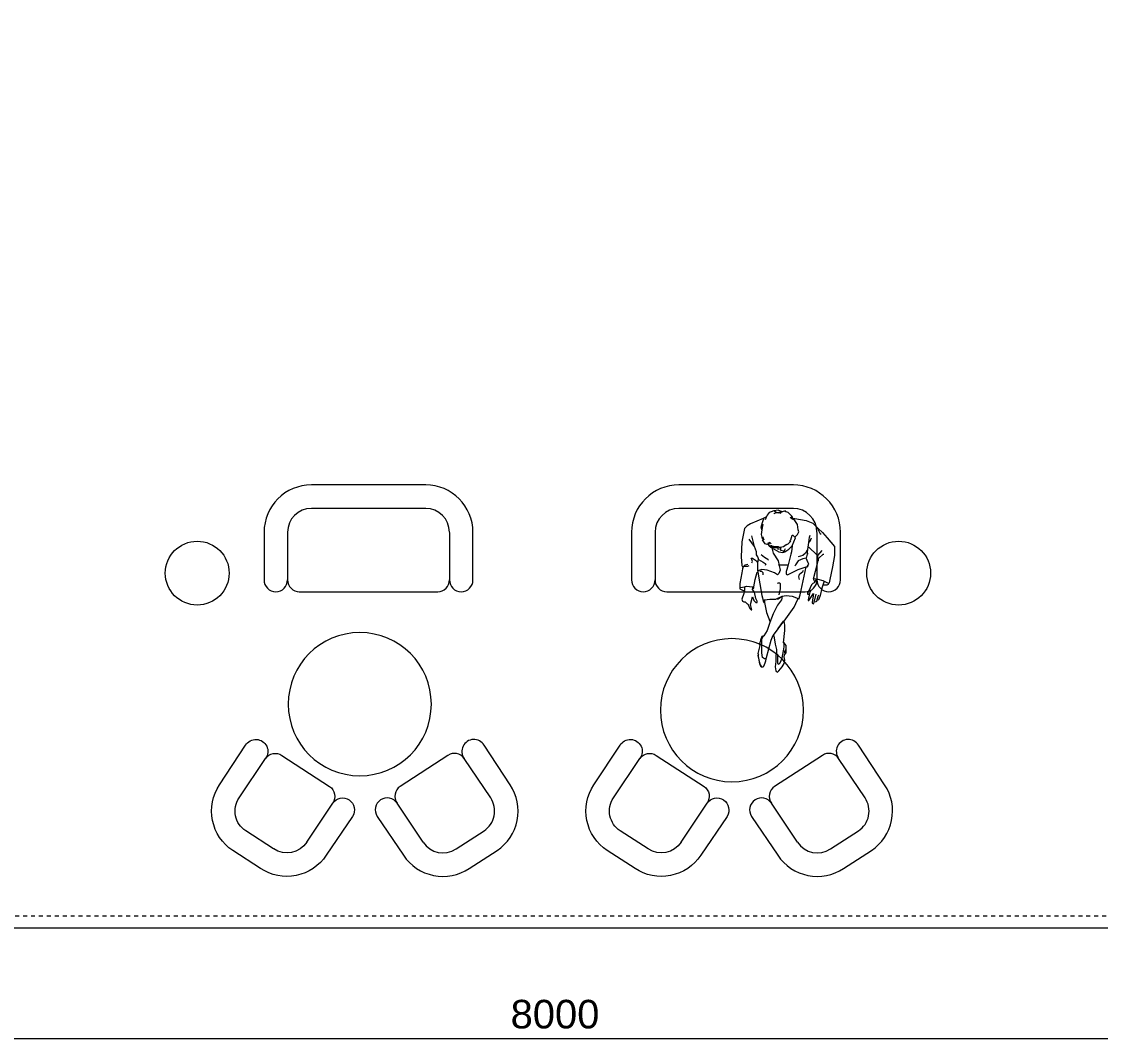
# Model space of a CAD drawing. Header units: feet. Extents: x 24 to 2788, y 15 to 613.
# Drawn here: x 361.3 to 429.2, y 225.2 to 289.3 of the extents above; entities that cross this region are included whole.
import ezdxf

# ---------------------------------------------------------------- set-up
doc = ezdxf.new("R2010")
doc.units = ezdxf.units.FT
doc.header["$MEASUREMENT"] = 0
doc.linetypes.add('DASHED', pattern=[0.5, 0.25, -0.25])
doc.layers.get('0').update_dxf_attribs({"color": 255, "lineweight": 0})
for name, color, linetype, lineweight in [('Dimmension', 250, 'Continuous', 0), ('Furnatures', 30, 'Continuous', 15), ('Object', 5, 'Continuous', 0)]:
    doc.layers.add(name, color=color, linetype=linetype, lineweight=lineweight)
doc.layers.add('Grid', color=1, linetype='Continuous')
doc.styles.add('PDF Arial', font='arial.ttf')

# ---------------------------------------------------------------- blocks, each defined once
blk = doc.blocks.new('Love Seat')
at = {"layer": 'Furnatures', "lineweight": 0}
for points in [[(0.3599, 0), (-0.3599, 0)], [(0.3599, -0.1482), (-0.3599, -0.1482)], [(-0.6604, -0.3006), (-0.6604, -0.6012)], [(-0.5123, -0.3006), (-0.5123, -0.6012)], [(0.508, -0.3006), (0.508, -0.6012)]]:
    blk.add_lwpolyline(points, dxfattribs=at)
blk.add_lwpolyline([(-0.6604, -0.599, 0.999952), (-0.5123, -0.599, 0.414214), (-0.4382, -0.6731), (0.4339, -0.6731, 0.414186), (0.508, -0.599, 0.999952), (0.6562, -0.5991), (0.6562, -0.2985)], format="xyb", dxfattribs=at)
for centre, radius, start, end in [((-0.362, -0.2985), 0.2985, 89.95057, 179.95055), ((0.3577, -0.2985), 0.2985, 359.95057, 89.95055), ((-0.362, -0.2985), 0.1503, 89.95058, 179.95055), ((0.3577, -0.2985), 0.1503, 359.95058, 89.95055)]:
    blk.add_arc(centre, radius, start, end, dxfattribs=at)
blk = doc.blocks.new('Sofa')
at = {"layer": 'Furnatures', "lineweight": 0}
for points in [[(-0.1621, -0.6732), (0.1973, -0.6679, 0.416177), (0.2702, -0.5883, 0.990454), (0.4205, -0.5852), (0.4105, -0.2897, 0.414214), (0.1046, 0.0011), (-0.1046, -0.0011)], [(-0.1045, -0.0011, 0.414214), (-0.3953, -0.3071), (-0.3884, -0.6056, 1.048441), (-0.2381, -0.6025, 0.401953), (-0.1616, -0.6731)], [(0.1083, -0.147), (-0.1008, -0.1492, 0.414214), (-0.2472, -0.3033), (-0.2381, -0.6025)]]:
    blk.add_lwpolyline(points, format="xyb", dxfattribs=at)
blk.add_lwpolyline([(0.2624, -0.2933), (0.2702, -0.5883)], dxfattribs=at)
blk.add_arc((0.1122, -0.2973), 0.1503, 1.4551, 91.45508, dxfattribs=at)
blk = doc.blocks.new('Person 2')
at = {"layer": 'Object', "color": 252, "lineweight": 0, "true_color": 0x939598}
for points in [[(0.0931, 0.0699), (0.0889, 0.0826), (0.0847, 0.0868), (0.0635, 0.108), (0.0508, 0.1122), (0.0466, 0.1122), (0.0466, 0.1165), (0.0254, 0.1122), (0, 0.1207), (-0.0254, 0.1165), (-0.0423, 0.1122), (-0.055, 0.108), (-0.0677, 0.0911), (-0.072, 0.0826), (-0.0762, 0.0784), (-0.0931, 0.0699), (-0.1736, 0.036), (-0.1947, 0.0233), (-0.2117, 0.0064), (-0.2159, -0.0148), (-0.2286, -0.0783), (-0.2328, -0.1714), (-0.2286, -0.2264), (-0.2244, -0.2349), (-0.2201, -0.2349), (-0.2244, -0.2476), (-0.2286, -0.273), (-0.2413, -0.3408), (-0.2413, -0.3746), (-0.2244, -0.3831), (-0.2117, -0.3873), (-0.2159, -0.4043), (-0.2286, -0.4381), (-0.2244, -0.4508), (-0.2159, -0.4551), (-0.2074, -0.4551), (-0.1947, -0.4678), (-0.1905, -0.4678), (-0.1778, -0.4974), (-0.1693, -0.5059), (-0.1651, -0.5059), (-0.1736, -0.472), (-0.1609, -0.4254), (-0.1524, -0.4466), (-0.1397, -0.4593), (-0.1312, -0.4593), (-0.1312, -0.4508), (-0.1397, -0.4339), (-0.1482, -0.3958), (-0.1609, -0.3789), (-0.1609, -0.3746), (-0.1524, -0.3704), (-0.1524, -0.3619), (-0.1439, -0.3153), (-0.1312, -0.2688), (-0.127, -0.2688), (-0.1016, -0.417), (-0.0974, -0.4297), (-0.0931, -0.4508), (-0.0889, -0.4593), (-0.0847, -0.4593), (-0.072, -0.5228), (-0.0508, -0.5778), (-0.0508, -0.5863), (-0.0677, -0.6371), (-0.0889, -0.671), (-0.1016, -0.6752), (-0.1101, -0.6964), (-0.1143, -0.7133), (-0.1185, -0.7175), (-0.1185, -0.7218), (-0.1143, -0.7302), (-0.127, -0.781), (-0.1228, -0.7853), (-0.127, -0.7937), (-0.1143, -0.8488), (-0.1101, -0.8615), (-0.1058, -0.8657), (-0.0931, -0.8657), (-0.0889, -0.8615), (-0.0804, -0.8403), (-0.0762, -0.8276), (-0.072, -0.8064), (-0.0423, -0.6964), (-0.0296, -0.6667), (-0.0254, -0.671), (-0.0169, -0.7218), (-0.0085, -0.7556), (-0.0085, -0.7853), (-0.0127, -0.7895), (-0.0127, -0.8318), (-0.0169, -0.8657), (-0.0127, -0.8911), (-0.0042, -0.8996), (0, -0.8954), (0.0042, -0.8911), (0.0254, -0.8657), (0.0381, -0.8445), (0.0423, -0.8234), (0.0381, -0.8022), (0.0423, -0.781), (0.0466, -0.7853), (0.0508, -0.7726), (0.0508, -0.7302), (0.0381, -0.7133), (0.0339, -0.7133), (0.0423, -0.6371), (0.0423, -0.6032), (0.0381, -0.5778), (0.0804, -0.5186), (0.1016, -0.4889), (0.1228, -0.4424), (0.127, -0.4339), (0.1312, -0.4381), (0.1397, -0.4127), (0.1524, -0.3535), (0.1778, -0.2349), (0.1863, -0.2349), (0.1863, -0.2307), (0.1947, -0.218), (0.1905, -0.2095), (0.1778, -0.1799), (0.182, -0.1714), (0.1863, -0.1545), (0.1905, -0.1502)], [(-0.0931, 0.0318), (-0.0974, 0.0233), (-0.1016, -0.0021), (-0.1058, 0.0149), (-0.0974, 0.0445), (-0.0889, 0.0699)], [(-0.0762, 0.0741), (-0.072, 0.0826), (-0.0804, 0.0614)], [(-0.0085, 0.108), (-0.0254, 0.0995)], [(-0.0254, 0.0995), (-0.0254, 0.0995)], [(-0.0212, 0.1165), (-0.0085, 0.108), (-0.0042, 0.108), (0.0042, 0.108), (0, 0.1038)], [(0.0085, 0.108), (0.0042, 0.108), (0.0169, 0.1038), (0.0127, 0.1122), (0.0254, 0.1122)], [(0.0762, 0.0784), (0.0931, 0.0657)], [(0.0847, 0.0868), (0.0847, 0.0784)], [(0.0889, -0.1037), (0.1101, -0.0529), (0.1058, -0.0486), (0.1228, -0.0317), (0.1312, -0.0148), (0.127, -0.0021), (0.1228, 0.0318), (0.1058, 0.0572), (0.0931, 0.0657), (0.0931, 0.0699), (0.1058, 0.0699), (0.1778, 0.0572), (0.2201, 0.0403), (0.2498, 0.0106), (0.2498, 0.0064), (0.2667, -0.0275), (0.271, -0.0275)], [(-0.1016, 0.0064), (-0.1058, 0.0106)], [(0.254, 0.0064), (0.2498, 0.0106), (0.254, 0.0064), (0.2794, -0.019), (0.3091, -0.0529), (0.3556, -0.1079), (0.3556, -0.1248), (0.3556, -0.1629), (0.3429, -0.2349), (0.326, -0.3153), (0.3218, -0.3365), (0.3175, -0.3408), (0.2837, -0.3238), (0.254, -0.3153), (0.2244, -0.3111), (0.2498, -0.2137), (0.2582, -0.1799), (0.2837, -0.1545), (0.2879, -0.1545)], [(-0.1482, -0.1079), (-0.182, -0.0613)], [(-0.1228, -0.1883), (-0.1228, -0.1841), (-0.127, -0.1714), (-0.1355, -0.1587), (-0.1355, -0.1418), (-0.1482, -0.1079), (-0.1651, -0.0402)], [(-0.1016, -0.0021), (-0.1058, -0.0317), (-0.1016, -0.0486), (-0.0974, -0.0613)], [(-0.0974, -0.0444), (-0.0889, -0.0656)], [(-0.0677, -0.0952), (-0.0804, -0.091), (-0.0974, -0.0656)], [(-0.0339, -0.1037), (-0.0254, -0.1079), (0, -0.1079), (0.0042, -0.1121), (0.0127, -0.1121), (0.0339, -0.1079), (0.0508, -0.0952), (0.0635, -0.091), (0.0762, -0.0783), (0.0762, -0.0698), (0.0804, -0.0656), (0.0889, -0.0359), (0.0931, -0.0359), (0.0974, -0.0402), (0.1058, -0.0486)], [(0.1905, -0.1121), (0.1947, -0.0825), (0.199, -0.0486), (0.2032, -0.0359)], [(0.1947, -0.0825), (0.2032, -0.074), (0.2117, -0.0529)], [(-0.0508, -0.1079), (-0.0466, -0.1121), (-0.0381, -0.1164), (-0.0296, -0.1502), (0, -0.1968), (0.0127, -0.2561), (0.0042, -0.2772), (-0.0042, -0.2857), (-0.0212, -0.273), (-0.0677, -0.2561), (-0.1016, -0.2518), (-0.127, -0.2603), (-0.127, -0.2518), (-0.127, -0.2095), (-0.1228, -0.1883), (-0.0931, -0.2053), (-0.0804, -0.2137), (-0.0762, -0.218), (-0.0804, -0.2264)], [(-0.0593, -0.0952), (-0.0635, -0.0952), (-0.0677, -0.091)], [(-0.0339, -0.1121), (-0.0423, -0.1079), (-0.0508, -0.1079), (-0.0593, -0.0952), (-0.055, -0.091), (-0.0508, -0.0825), (-0.0593, -0.0867), (-0.0635, -0.0867)], [(-0.0508, -0.0825), (-0.0508, -0.0825)], [(-0.0508, -0.0825), (-0.0423, -0.091)], [(0, -0.1164), (-0.0212, -0.1164), (-0.0339, -0.1121), (-0.0381, -0.1037), (-0.0466, -0.1037)], [(-0.0381, -0.1164), (0.0042, -0.1418), (0.0296, -0.146), (0.0423, -0.1418), (0.0677, -0.1248), (0.0889, -0.1037), (0.0847, -0.1418), (0.0804, -0.1545), (0.072, -0.1883), (0.0635, -0.2222), (0.055, -0.2518), (0.0508, -0.2645), (0.0508, -0.2772), (0.0508, -0.2815), (0.0593, -0.2857), (0.127, -0.2518), (0.1651, -0.2391), (0.1778, -0.2349)], [(0.0085, -0.1248), (-0.0042, -0.1248)], [(0.0127, -0.1164), (0.0127, -0.1164)], [(0.0381, -0.1375), (0.0339, -0.1375), (0.0169, -0.1333), (0.0169, -0.1164), (0.0169, -0.1121)], [(0.0508, -0.1375), (0.0381, -0.1418), (0.0381, -0.1375), (0.0466, -0.1206)], [(0.0508, -0.0952), (0.055, -0.0952), (0.0635, -0.091)], [(0.0762, -0.0783), (0.0804, -0.074)], [(0.0889, -0.1037), (0.0889, -0.1037)], [(0.1863, -0.1291), (0.182, -0.1333), (0.1736, -0.1502), (0.1566, -0.1629), (0.127, -0.1714)], [(0.1863, -0.1545), (0.1863, -0.1418), (0.1905, -0.1121), (0.1947, -0.1121), (0.2455, -0.1587)], [(0.2752, -0.1333), (0.2498, -0.1629), (0.2498, -0.1714), (0.254, -0.1883), (0.254, -0.1968)], [(-0.1651, -0.2095), (-0.1609, -0.201), (-0.1651, -0.1883), (-0.1693, -0.1799), (-0.1609, -0.1799), (-0.1355, -0.1968), (-0.1312, -0.2053)], [(-0.0593, -0.1926), (-0.0635, -0.1883), (-0.0847, -0.1756), (-0.1058, -0.1587)], [(0.0339, -0.1375), (0.0339, -0.1418)], [(0.1778, -0.1799), (0.1566, -0.1841), (0.127, -0.1968), (0.1101, -0.2222), (0.1058, -0.2307)], [(-0.2159, -0.2307), (-0.2074, -0.2222), (-0.2201, -0.2349), (-0.2117, -0.2307), (-0.1905, -0.2307), (-0.182, -0.2264)], [(-0.2074, -0.2222), (-0.1905, -0.218)], [(-0.127, -0.2603), (-0.127, -0.2688)], [(-0.0931, -0.2857), (-0.0931, -0.273), (-0.1016, -0.2645), (-0.1143, -0.2645)], [(0.0085, -0.2307), (0.0042, -0.2222), (0.0423, -0.2222), (0.0635, -0.2222)], [(0.1355, -0.3153), (0.1312, -0.2984), (0.1355, -0.2815), (0.1566, -0.2645), (0.1609, -0.2561)], [(0.1863, -0.2307), (0.1863, -0.2349)], [(-0.0042, -0.3408), (0, -0.3365), (0.0085, -0.3365), (0.0127, -0.3408), (0.0127, -0.3746), (0.0042, -0.4127)], [(0.2244, -0.3111), (0.2244, -0.3153), (0.2328, -0.3323), (0.2286, -0.3365), (0.2201, -0.3408), (0.2117, -0.3492), (0.1947, -0.3873), (0.1863, -0.4), (0.1863, -0.4085), (0.1947, -0.4085), (0.199, -0.4043), (0.1905, -0.4424), (0.1905, -0.4466), (0.1947, -0.4466), (0.2244, -0.4043), (0.2159, -0.4593), (0.2159, -0.4635), (0.2244, -0.4678), (0.2286, -0.4593), (0.2413, -0.4085)], [(0.2328, -0.3323), (0.2413, -0.3196), (0.2413, -0.3153)], [(0.2879, -0.328), (0.2879, -0.3323), (0.2752, -0.3704), (0.2667, -0.417), (0.2582, -0.4381), (0.254, -0.4466)], [(0.2837, -0.3492), (0.3091, -0.3492), (0.3175, -0.345), (0.3218, -0.3365)], [(-0.2413, -0.3662), (-0.2371, -0.3662), (-0.2117, -0.3619), (-0.199, -0.3577), (-0.1609, -0.3619), (-0.1609, -0.3746)], [(-0.2117, -0.3619), (-0.2117, -0.3831)], [(-0.1609, -0.3619), (-0.1566, -0.3619)], [(0.199, -0.4043), (0.2117, -0.3789)], [(-0.1609, -0.4254), (-0.1609, -0.4254)], [(-0.0931, -0.4508), (-0.0847, -0.4424), (-0.0508, -0.4381), (-0.0127, -0.4381), (0.0254, -0.4212), (0.0212, -0.4424), (-0.0042, -0.4762), (-0.0296, -0.5313), (-0.0508, -0.5863)], [(-0.0847, -0.4466), (-0.0847, -0.4593)], [(-0.0042, -0.4381), (0.0254, -0.4212), (0.0508, -0.417), (0.0889, -0.4212), (0.127, -0.4339)], [(0.2371, -0.4551), (0.2455, -0.4508), (0.254, -0.4212), (0.2582, -0.4127)], [(0, -0.6244), (0.0339, -0.5778), (-0.0296, -0.6667)], [(0.0381, -0.5778), (0.0381, -0.5778)], [(-0.0804, -0.8107), (-0.0804, -0.8149), (-0.0847, -0.8149), (-0.0974, -0.8064), (-0.1016, -0.7768), (-0.1016, -0.7091), (-0.1016, -0.6921), (-0.0931, -0.6752), (-0.0889, -0.671)], [(-0.1143, -0.7133), (-0.1143, -0.726)], [(-0.0042, -0.7853), (-0.0042, -0.8234), (-0.0042, -0.8445), (0.0042, -0.8488), (0.0127, -0.8403), (0.0254, -0.8107), (0.0339, -0.7641), (0.0381, -0.7387), (0.0381, -0.7175), (0.0339, -0.7133)], [(-0.1016, -0.8657), (-0.1101, -0.853), (-0.1143, -0.8488), (-0.1228, -0.798), (-0.1228, -0.7853)], [(0.0423, -0.7768), (0.0423, -0.7683), (0.0508, -0.7556)]]:
    blk.add_lwpolyline(points, dxfattribs=at)
blk = doc.blocks.new('Table3')
at = {"layer": 'Furnatures', "lineweight": 0}
blk.add_circle((0, 0), 0.4509, dxfattribs=at)

msp = doc.modelspace()

# ---------------------------------------------------------------- linework, layer by layer
at = {"color": 255, "lineweight": 0, "transparency": 33554559}
msp.add_lwpolyline([(354.86, 337.63), (354.86, 393.64), (434.833, 393.64), (434.833, 232.128), (346.859, 232.128), (346.859, 234.16)], dxfattribs=at)
at = {"layer": 'Dimmension', "color": 250, "lineweight": 0}
msp.add_lwpolyline([(353.633, 225.185), (436.061, 225.185)], dxfattribs=at)
at = {"layer": 'Furnatures', "lineweight": 9}
for centre in [(372.324, 254.503), (416.523, 254.503)]:
    msp.add_circle(centre, 2.011, dxfattribs=at)
at = {"layer": 'Grid', "linetype": 'DASHED', "lineweight": 0}
msp.add_lwpolyline([(552.602, 232.89), (57.619, 232.89)], dxfattribs=at)

# ---------------------------------------------------------------- block references
at = {"layer": 'Furnatures', "lineweight": 9, "xscale": 10, "yscale": 10, "zscale": 10}
for p in [(383.141, 260.064), (406.298, 260.064)]:
    msp.add_blockref('Love Seat', p, dxfattribs=at)
at = {"layer": 'Furnatures', "lineweight": 9, "yscale": 10, "zscale": 10}
for name, p, xscale, rotation in [('Table3', (382.569, 246.247), -10, 180), ('Table3', (406.023, 245.866), -10, 180), ('Sofa', (375.442, 236.46), -10, 147.8449935171819), ('Sofa', (390.338, 236.46), 10, 212.155006482818), ('Sofa', (399.035, 236.46), -10, 147.8449935171819), ('Sofa', (413.931, 236.46), 10, 212.155006482818)]:
    msp.add_blockref(name, p, dxfattribs=dict(at, xscale=xscale, rotation=rotation))
at = {"layer": 'Object', "lineweight": 0, "xscale": 10, "yscale": 10, "zscale": 10}
msp.add_blockref('Person 2', (408.923, 257.254), dxfattribs=at)

# ---------------------------------------------------------------- texts
at = {"layer": 'Dimmension', "color": 250, "lineweight": 0, "insert": (392.074, 225.79), "char_height": 1.8, "attachment_point": 7, "style": 'PDF Arial'}
msp.add_mtext('8000', dxfattribs=at)

doc.saveas('drawing.dxf')
